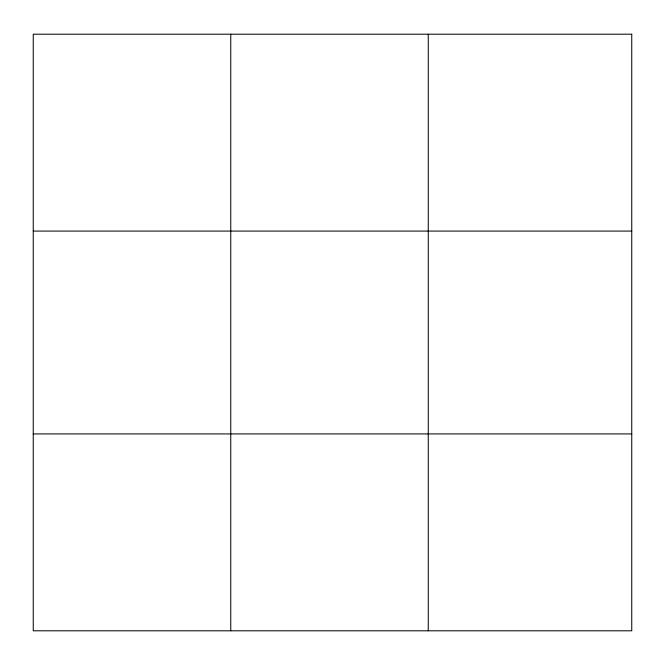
<?xml version="1.0" encoding="UTF-8"?>
<svg xmlns="http://www.w3.org/2000/svg" width="665" height="665" viewBox="0 0 665 665"><rect width="100%" height="100%" fill="white"/><g stroke="black" fill="none" stroke-linecap="round" stroke-linejoin="round"><path stroke-width="1" d="M230.755 630.802L230.755 34.198M428.26 630.802L428.26 34.198M33.25 231.079L631.75 231.079M33.25 433.921L631.75 433.921M631.75 34.198L631.75 630.802L33.25 630.802L33.25 34.198L631.75 34.198"/></g></svg>
